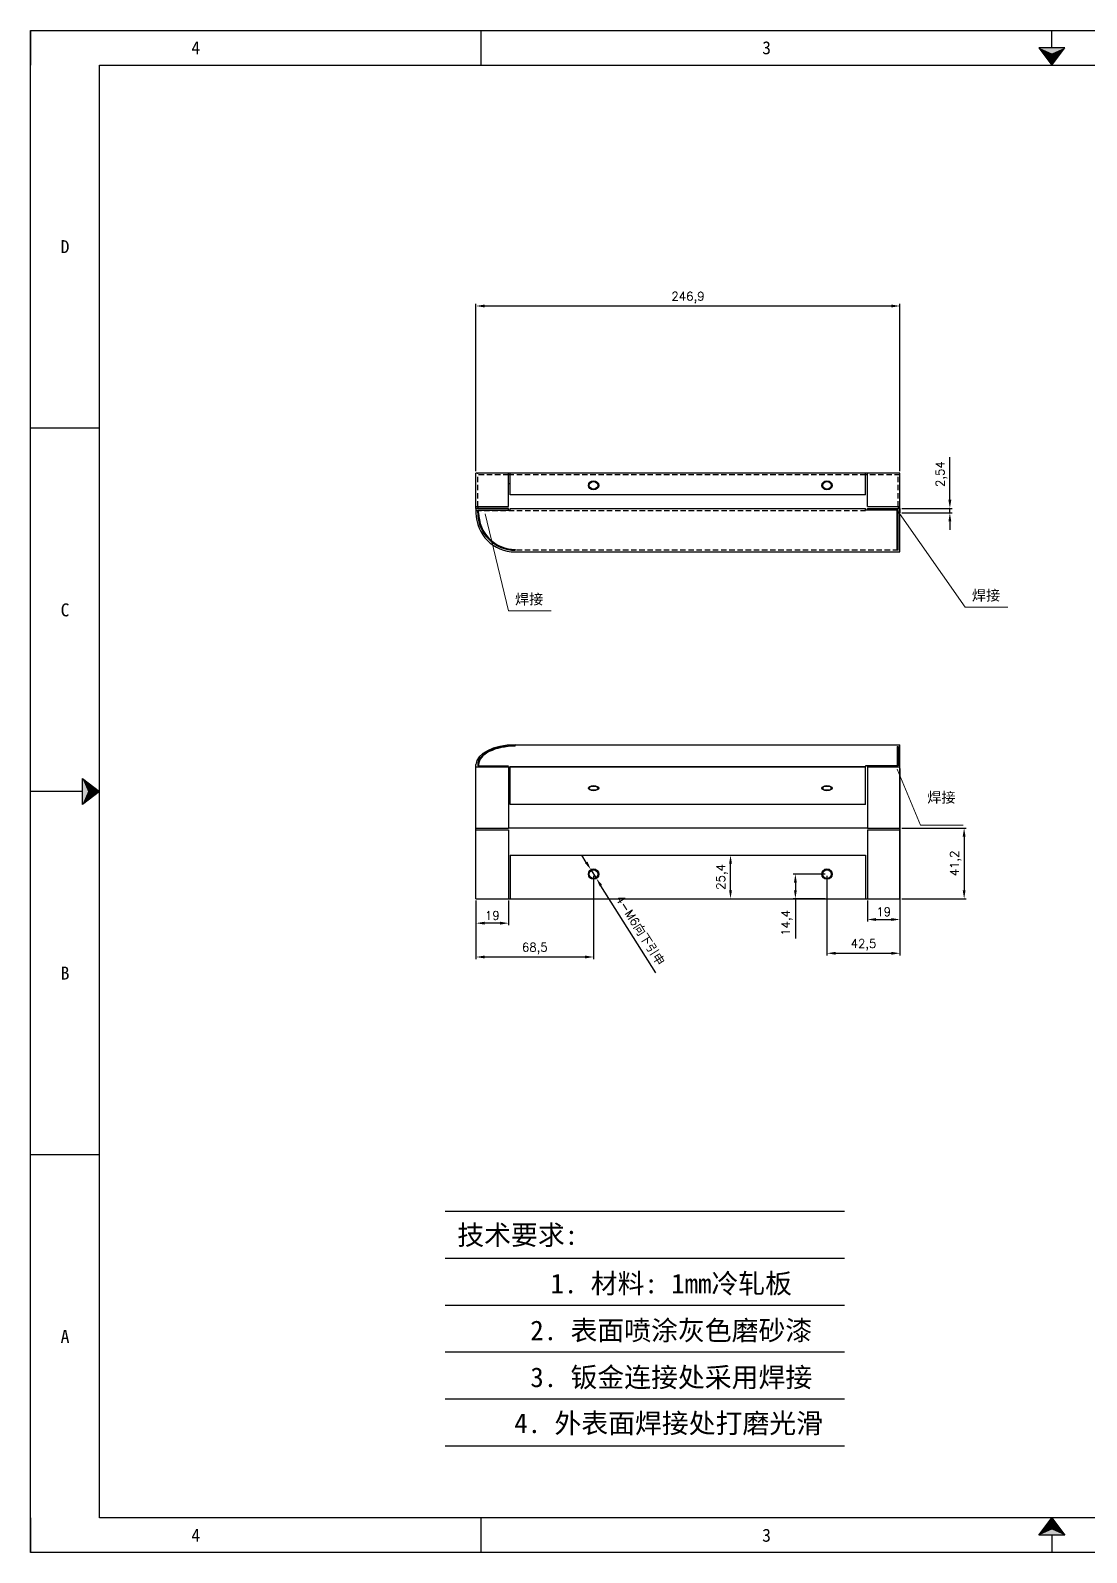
# Model space of a CAD drawing. Header units: millimetres. Extents: x -4018 to 8419, y 14505 to 19318.
# Drawn here: x -1941 to -1326, y 17540 to 18427 of the extents above; entities that cross this region are included whole.
import ezdxf
from ezdxf.enums import TextEntityAlignment as Align

# ---------------------------------------------------------------- set-up
doc = ezdxf.new("R2010")
doc.units = ezdxf.units.MM
doc.linetypes.add('DOT', pattern=[0.25, 0, -0.25])
doc.linetypes.add('HIDDEN2', pattern=[4.7625, 3.175, -1.5875])
doc.layers.add('dim', color=2, linetype='Continuous', lineweight=9)
doc.layers.add('hidden', color=3, linetype='HIDDEN2')
doc.layers.add('print', color=30, linetype='Continuous')
doc.styles.add('Dartop', font='SIMFANG.TTF')
doc.styles.add('HZ', font='SimSun.ttf')
doc.styles.add('hzHT', font='SIMHEI.TTF')
doc.styles.get("Standard").update_dxf_attribs({"font": 'txt', "bigfont": 'gbcbig.shx'})
doc.dimstyles.new('small', dxfattribs={"dimtxt": 5, "dimasz": 5, "dimexe": 1.25, "dimexo": 1, "dimgap": 2, "dimtad": 1, "dimtxsty": 'Standard', "dimcen": 2.5, "dimadec": 0, "dimazin": 0, "dimtfac": 1, "dimtmove": 0, "dimatfit": 3, "dimfxl": 1, "dimarcsym": 0})

# ---------------------------------------------------------------- blocks, each defined once
blk = doc.blocks.new('*U152')
at = {"color": 254, "linetype": 'Continuous', "extrusion": (0, 0, -1)}
for points in [[(-17, 0.333), (-16.812, 0.25), (-17, 0.5)], [(-17, 0.333), (-17, 0.5), (-17.188, 0.25)], [(-17, 0.333), (-17.188, 0.25), (-16.812, 0.25)]]:
    blk.add_solid(points, dxfattribs=at)
blk = doc.blocks.new('*U153')
at = {"color": 254, "linetype": 'Continuous'}
for points in [[(17, 21.667), (17.188, 21.75), (16.812, 21.75)], [(17, 21.667), (16.812, 21.75), (17, 21.5)], [(17, 21.667), (17, 21.5), (17.188, 21.75)]]:
    blk.add_solid(points, dxfattribs=at)
blk = doc.blocks.new('*U150')
at = {"color": 254, "linetype": 'Continuous', "extrusion": (0, 0, -1)}
for points in [[(-0.833, 11), (-0.75, 10.812), (-0.75, 11.188)], [(-0.833, 11), (-0.75, 11.188), (-1, 11)], [(-0.833, 11), (-1, 11), (-0.75, 10.812)]]:
    blk.add_solid(points, dxfattribs=at)
blk = doc.blocks.new('*D158')
at = {"layer": 'Defpoints', "color": 0}
for p in [(-1434.57, 18148.48), (-1434.57, 18145.94), (-1405.52, 18148.48)]:
    blk.add_point(p, dxfattribs=at)
at = {"layer": 'dim', "color": 0, "lineweight": -2}
for p, q in [((-1405.52, 18153.48), (-1405.52, 18178.31)), ((-1433.57, 18148.48), (-1404.27, 18148.48)), ((-1433.57, 18145.94), (-1404.27, 18145.94)), ((-1405.52, 18145.94), (-1405.52, 18148.48)), ((-1405.52, 18140.94), (-1405.52, 18135.94))]:
    blk.add_line(p, q, dxfattribs=at)
at = {"layer": 'dim', "color": 0}
for points in [[(-1406.36, 18153.48), (-1404.69, 18153.48), (-1405.52, 18148.48)], [(-1406.36, 18140.94), (-1404.69, 18140.94), (-1405.52, 18145.94)]]:
    blk.add_solid(points, dxfattribs=at)
at = {"layer": 'dim', "color": 0, "insert": (-1410.44, 18168.39), "char_height": 5, "attachment_point": 5, "rotation": 90}
blk.add_mtext('2,54', dxfattribs=at)
blk = doc.blocks.new('*D159')
at = {"layer": 'Defpoints', "color": 0}
for p in [(-1434.57, 18266.32), (-1681.47, 18169.07), (-1434.57, 18169.07)]:
    blk.add_point(p, dxfattribs=at)
at = {"layer": 'dim', "color": 0, "lineweight": -2}
for p, q in [((-1681.47, 18170.07), (-1681.47, 18267.57)), ((-1434.57, 18170.07), (-1434.57, 18267.57)), ((-1676.47, 18266.32), (-1439.57, 18266.32))]:
    blk.add_line(p, q, dxfattribs=at)
at = {"layer": 'dim', "color": 0}
for points in [[(-1676.47, 18267.15), (-1676.47, 18265.48), (-1681.47, 18266.32)], [(-1439.57, 18267.15), (-1439.57, 18265.48), (-1434.57, 18266.32)]]:
    blk.add_solid(points, dxfattribs=at)
at = {"layer": 'dim', "color": 0, "insert": (-1558.02, 18271.23), "char_height": 5, "attachment_point": 5}
blk.add_mtext('246,9', dxfattribs=at)
blk = doc.blocks.new('*D163')
at = {"layer": 'Defpoints', "color": 0}
for p in [(-1558.02, 17946.54), (-1533.26, 17946.54), (-1558.02, 17921.14)]:
    blk.add_point(p, dxfattribs=at)
at = {"layer": 'dim', "color": 0, "lineweight": -2}
for p, q in [((-1557.02, 17946.54), (-1532.01, 17946.54)), ((-1533.26, 17926.14), (-1533.26, 17941.54)), ((-1557.02, 17921.14), (-1532.01, 17921.14))]:
    blk.add_line(p, q, dxfattribs=at)
at = {"layer": 'dim', "color": 0}
for points in [[(-1534.09, 17941.54), (-1532.42, 17941.54), (-1533.26, 17946.54)], [(-1534.09, 17926.14), (-1532.42, 17926.14), (-1533.26, 17921.14)]]:
    blk.add_solid(points, dxfattribs=at)
at = {"layer": 'dim', "color": 0, "insert": (-1538.17, 17933.84), "char_height": 5, "attachment_point": 5, "rotation": 90}
blk.add_mtext('25,4', dxfattribs=at)
blk = doc.blocks.new('*D164')
at = {"layer": 'Defpoints', "color": 0}
for p in [(-1434.57, 17998.03, 67.58), (-1453.57, 17921.14), (-1434.57, 17909.07)]:
    blk.add_point(p, dxfattribs=at)
at = {"layer": 'dim', "color": 0, "lineweight": -2}
for p, q in [((-1434.57, 17997.03), (-1434.57, 17907.82)), ((-1453.57, 17920.14), (-1453.57, 17907.82)), ((-1448.57, 17909.07), (-1439.57, 17909.07))]:
    blk.add_line(p, q, dxfattribs=at)
at = {"layer": 'dim', "color": 0}
for points in [[(-1448.57, 17909.9), (-1448.57, 17908.23), (-1453.57, 17909.07)], [(-1439.57, 17909.9), (-1439.57, 17908.23), (-1434.57, 17909.07)]]:
    blk.add_solid(points, dxfattribs=at)
at = {"layer": 'dim', "color": 0, "insert": (-1444.07, 17913.57), "char_height": 5, "attachment_point": 5}
blk.add_mtext('19', dxfattribs=at)
blk = doc.blocks.new('*D165')
at = {"layer": 'Defpoints', "color": 0}
for p in [(-1681.47, 17921.14), (-1662.47, 17921.14), (-1681.47, 17906.94)]:
    blk.add_point(p, dxfattribs=at)
at = {"layer": 'dim', "color": 0, "lineweight": -2}
for p, q in [((-1681.47, 17920.14), (-1681.47, 17905.69)), ((-1662.47, 17920.14), (-1662.47, 17905.69)), ((-1667.47, 17906.94), (-1676.47, 17906.94))]:
    blk.add_line(p, q, dxfattribs=at)
at = {"layer": 'dim', "color": 0}
for points in [[(-1676.47, 17907.78), (-1676.47, 17906.11), (-1681.47, 17906.94)], [(-1667.47, 17907.78), (-1667.47, 17906.11), (-1662.47, 17906.94)]]:
    blk.add_solid(points, dxfattribs=at)
at = {"layer": 'dim', "color": 0, "insert": (-1671.97, 17911.44), "char_height": 5, "attachment_point": 5}
blk.add_mtext('19', dxfattribs=at)
blk = doc.blocks.new('*D168')
at = {"layer": 'Defpoints', "color": 0}
for p in [(-1614.57, 17938.08), (-1611.37, 17933)]:
    blk.add_point(p, dxfattribs=at)
at = {"layer": 'dim', "color": 0, "lineweight": -2}
for p, q in [((-1617.23, 17942.32), (-1619.89, 17946.55)), ((-1614.57, 17938.08), (-1611.37, 17933)), ((-1576.79, 17878), (-1608.71, 17928.77))]:
    blk.add_line(p, q, dxfattribs=at)
at = {"layer": 'dim', "color": 0}
for points in [[(-1616.52, 17942.76), (-1617.94, 17941.87), (-1614.57, 17938.08)], [(-1608.01, 17929.21), (-1609.42, 17928.33), (-1611.37, 17933)]]:
    blk.add_solid(points, dxfattribs=at)
at = {"layer": 'dim', "color": 0, "insert": (-1586.02, 17902.6), "char_height": 5, "attachment_point": 5, "rotation": 302.16103}
blk.add_mtext('4-M6{\\fSimSun|b0|i0|c134|p2;向下引申}', dxfattribs=at)
blk = doc.blocks.new('*D169')
at = {"layer": 'Defpoints', "color": 0}
for p in [(-1612.97, 17935.54), (-1681.47, 17921.14), (-1612.97, 17887.24)]:
    blk.add_point(p, dxfattribs=at)
at = {"layer": 'dim', "color": 0, "lineweight": -2}
for p, q in [((-1612.97, 17934.54), (-1612.97, 17885.99)), ((-1681.47, 17920.14), (-1681.47, 17885.99)), ((-1676.47, 17887.24), (-1617.97, 17887.24))]:
    blk.add_line(p, q, dxfattribs=at)
at = {"layer": 'dim', "color": 0}
for points in [[(-1676.47, 17888.08), (-1676.47, 17886.41), (-1681.47, 17887.24)], [(-1617.97, 17888.08), (-1617.97, 17886.41), (-1612.97, 17887.24)]]:
    blk.add_solid(points, dxfattribs=at)
at = {"layer": 'dim', "color": 0, "insert": (-1647.22, 17892.16), "char_height": 5, "attachment_point": 5}
blk.add_mtext('68,5', dxfattribs=at)
blk = doc.blocks.new('*D170')
at = {"layer": 'Defpoints', "color": 0}
for p in [(-1434.57, 17998.03, 67.58), (-1477.07, 17935.54), (-1434.57, 17889.4)]:
    blk.add_point(p, dxfattribs=at)
at = {"layer": 'dim', "color": 0, "lineweight": -2}
for p, q in [((-1434.57, 17997.03), (-1434.57, 17888.15)), ((-1477.07, 17934.54), (-1477.07, 17888.15)), ((-1472.07, 17889.4), (-1439.57, 17889.4))]:
    blk.add_line(p, q, dxfattribs=at)
at = {"layer": 'dim', "color": 0}
for points in [[(-1472.07, 17890.23), (-1472.07, 17888.57), (-1477.07, 17889.4)], [(-1439.57, 17890.23), (-1439.57, 17888.57), (-1434.57, 17889.4)]]:
    blk.add_solid(points, dxfattribs=at)
at = {"layer": 'dim', "color": 0, "insert": (-1455.82, 17894.32), "char_height": 5, "attachment_point": 5}
blk.add_mtext('42,5', dxfattribs=at)
blk = doc.blocks.new('*D171')
at = {"layer": 'Defpoints', "color": 0}
for p in [(-1477.07, 17935.54), (-1495.47, 17921.14), (-1477.07, 17921.14)]:
    blk.add_point(p, dxfattribs=at)
at = {"layer": 'dim', "color": 0, "lineweight": -2}
for p, q in [((-1478.07, 17935.54), (-1496.72, 17935.54)), ((-1495.47, 17930.54), (-1495.47, 17926.14)), ((-1478.07, 17921.14), (-1496.72, 17921.14)), ((-1495.47, 17921.14), (-1495.47, 17897.98))]:
    blk.add_line(p, q, dxfattribs=at)
at = {"layer": 'dim', "color": 0}
for points in [[(-1496.3, 17930.54), (-1494.64, 17930.54), (-1495.47, 17935.54)], [(-1496.3, 17926.14), (-1494.64, 17926.14), (-1495.47, 17921.14)]]:
    blk.add_solid(points, dxfattribs=at)
at = {"layer": 'dim', "color": 0, "insert": (-1500.39, 17907.06), "char_height": 5, "attachment_point": 5, "rotation": 90}
blk.add_mtext('14,4', dxfattribs=at)
blk = doc.blocks.new('*D174')
at = {"layer": 'Defpoints', "color": 0}
for p in [(-1434.57, 17962.34), (-1434.57, 17921.14), (-1397.22, 17921.14)]:
    blk.add_point(p, dxfattribs=at)
at = {"layer": 'dim', "color": 0, "lineweight": -2}
for p, q in [((-1433.57, 17962.34), (-1395.97, 17962.34)), ((-1397.22, 17957.34), (-1397.22, 17926.14)), ((-1433.57, 17921.14), (-1395.97, 17921.14))]:
    blk.add_line(p, q, dxfattribs=at)
at = {"layer": 'dim', "color": 0}
for points in [[(-1398.05, 17957.34), (-1396.38, 17957.34), (-1397.22, 17962.34)], [(-1398.05, 17926.14), (-1396.38, 17926.14), (-1397.22, 17921.14)]]:
    blk.add_solid(points, dxfattribs=at)
at = {"layer": 'dim', "color": 0, "insert": (-1402.13, 17941.74), "char_height": 5, "attachment_point": 5, "rotation": 90}
blk.add_mtext('41,2', dxfattribs=at)

msp = doc.modelspace()

# ---------------------------------------------------------------- linework, layer by layer
at = {"color": 0, "linetype": 'DOT'}
for p, q in [((-1940.905, 18426.779), (-681.319, 18426.779)), ((-1940.905, 17560.585), (-1940.905, 18406.634)), ((-681.319, 17540.441), (-1940.905, 17540.441))]:
    msp.add_line(p, q, dxfattribs=at)
at = {"color": 0}
for p, q in [((-1940.905, 18426.779), (-1940.905, 18406.634)), ((-1940.905, 18426.779), (-1940.905, 18426.779)), ((-1678.448, 18406.634), (-1678.448, 18426.779)), ((-1346.072, 18416.706), (-1346.072, 18426.779)), ((-1900.617, 17560.585), (-1900.617, 18406.634)), ((-1900.617, 18406.634), (-701.463, 18406.634)), ((-1900.617, 18195.122), (-1940.905, 18195.122)), ((-1910.689, 17983.61), (-1940.905, 17983.61)), ((-1900.617, 17772.098), (-1940.905, 17772.098)), ((-1940.905, 17560.585), (-1940.905, 17540.441)), ((-701.463, 17560.585), (-1900.617, 17560.585)), ((-1678.448, 17540.441), (-1678.448, 17560.585)), ((-1346.072, 17550.513), (-1346.072, 17540.441)), ((-1940.905, 17540.441), (-1940.905, 17540.441))]:
    msp.add_line(p, q, dxfattribs=at)
for p, q in [((-1434.571, 18169.074), (-1681.471, 18169.074)), ((-1681.471, 18148.476), (-1681.471, 18169.074)), ((-1662.471, 18149.476), (-1662.471, 18169.074)), ((-1661.471, 18168.074), (-1662.471, 18168.074)), ((-1661.471, 18162.724), (-1662.471, 18162.724)), ((-1661.471, 18156.374), (-1661.471, 18169.074)), ((-1454.571, 18156.374), (-1454.571, 18169.074)), ((-1453.571, 18168.074), (-1454.571, 18168.074)), ((-1453.571, 18149.476), (-1453.571, 18169.074)), ((-1434.571, 18148.476), (-1434.571, 18169.074)), ((-1434.571, 18123.076), (-1434.571, 18169.074)), ((-1454.571, 18156.374), (-1661.471, 18156.374)), ((-1681.471, 18149.476), (-1662.471, 18149.476)), ((-1681.471, 18148.476), (-1662.471, 18148.476)), ((-1681.471, 18148.476), (-1681.471, 18145.936)), ((-1662.471, 18148.476), (-1681.471, 18148.476)), ((-1680.471, 18149.476), (-1680.471, 18148.476)), ((-1680.471, 18145.936), (-1680.471, 18147.476)), ((-1680.471, 18147.476), (-1662.471, 18147.476)), ((-1680.471, 18145.936), (-1680.471, 18147.476)), ((-1679.911, 18145.936), (-1679.911, 18147.476)), ((-1662.471, 18147.476), (-1662.471, 18148.476)), ((-1662.471, 18147.476), (-1661.471, 18147.476)), ((-1661.471, 18148.476), (-1454.571, 18148.476)), ((-1661.471, 18147.476), (-1661.471, 18148.476)), ((-1454.571, 18147.476), (-1454.571, 18148.476)), ((-1453.571, 18147.476), (-1454.571, 18147.476)), ((-1453.571, 18149.476), (-1434.571, 18149.476)), ((-1453.571, 18148.476), (-1434.571, 18148.476)), ((-1453.571, 18147.476), (-1453.571, 18148.476)), ((-1435.571, 18147.476), (-1453.571, 18147.476)), ((-1436.132, 18124.076), (-1436.132, 18147.476)), ((-1435.571, 18149.476), (-1435.571, 18148.476)), ((-1435.571, 18145.936), (-1435.571, 18147.476)), ((-1435.571, 18124.076), (-1435.571, 18147.476)), ((-1434.571, 18148.476), (-1434.571, 18145.936)), ((-1658.611, 18124.576), (-1658.611, 18124.076)), ((-1658.611, 18123.076), (-1434.571, 18123.076)), ((-1681.471, 17921.143), (-1681.471, 17998.026)), ((-1662.471, 17998.026), (-1662.471, 17962.343)), ((-1454.571, 17998.026), (-1661.471, 17998.026)), ((-1661.471, 17976.026), (-1661.471, 17998.026)), ((-1454.571, 17976.026), (-1454.571, 17998.026)), ((-1453.571, 17998.026), (-1453.571, 17962.343)), ((-1434.571, 17921.143), (-1434.571, 17998.026)), ((-1434.571, 17921.143), (-1434.571, 17998.026)), ((-1454.571, 17976.026), (-1661.471, 17976.026)), ((-1681.471, 17962.343), (-1662.471, 17962.343)), ((-1681.471, 17961.343), (-1662.471, 17961.343)), ((-1453.571, 17962.343), (-1662.471, 17962.343)), ((-1662.471, 17961.343), (-1662.471, 17921.143)), ((-1453.571, 17962.343), (-1434.571, 17962.343)), ((-1453.571, 17961.343), (-1434.571, 17961.343)), ((-1453.571, 17961.343), (-1453.571, 17921.143)), ((-1661.471, 17946.543), (-1661.471, 17921.143)), ((-1661.471, 17946.543), (-1454.571, 17946.543)), ((-1454.571, 17946.543), (-1454.571, 17921.143)), ((-1681.471, 17921.143), (-1434.571, 17921.143))]:
    msp.add_line(p, q)
at = {"extrusion": (0, 0.866025, 0.5)}
for p, q in [((-1658.611, 18010.726, -21.997), (-1434.571, 18010.726, -21.997)), ((-1434.571, 17998.026), (-1434.571, 18010.726, -21.997)), ((-1658.611, 18009.976, -20.698), (-1658.611, 18010.226, -21.131)), ((-1436.132, 18009.726, -20.265), (-1436.132, 17998.526, -0.866)), ((-1436.132, 18009.726, -21.997), (-1435.571, 18009.726, -21.997)), ((-1435.571, 18009.726, -20.265), (-1435.571, 17998.526, -0.866)), ((-1681.471, 17998.026), (-1681.471, 17999.296, -2.2)), ((-1680.471, 17999.296, -2.2), (-1680.471, 17998.526, -0.866)), ((-1680.471, 17999.296, -2.2), (-1680.471, 17998.526, -0.866)), ((-1680.471, 17998.526, -0.866), (-1662.471, 17998.526, -0.866)), ((-1679.911, 17999.296, -2.2), (-1679.911, 17998.526, -0.866)), ((-1454.571, 17998.526, -0.866), (-1454.571, 17998.026)), ((-1453.571, 17998.526, -0.866), (-1454.571, 17998.526, -0.866)), ((-1435.571, 17998.526, -0.866), (-1453.571, 17998.526, -0.866)), ((-1453.571, 17998.526, -0.866), (-1453.571, 17998.026)), ((-1435.571, 17999.296, -2.2), (-1435.571, 17998.526, -0.866))]:
    msp.add_line(p, q, dxfattribs=at)
at = {"extrusion": (0, 1, 2.22045e-16)}
for p, q in [((-1681.471, 17998.026, -2.2), (-1681.471, 17998.026, 67.583)), ((-1434.571, 17998.026, -2.2), (-1434.571, 17998.026, 67.583))]:
    msp.add_line(p, q, dxfattribs=at)
at = {"extrusion": (0, 0.5, 0.866025)}
msp.add_line((-1681.471, 17998.026), (-1454.571, 17998.026), dxfattribs=at)
at = {"extrusion": (0, -0.5, 0.866025)}
msp.add_line((-1453.571, 17998.026), (-1434.571, 17998.026), dxfattribs=at)
at = {"color": 0}
for points in [[(-1346.072, 18406.634), (-1338.518, 18416.706), (-1353.626, 18416.706), (-1346.072, 18406.634)], [(-1900.617, 17983.61), (-1910.689, 17976.056), (-1910.689, 17991.164), (-1900.617, 17983.61)], [(-1346.072, 17560.585), (-1338.518, 17550.513), (-1353.626, 17550.513), (-1346.072, 17560.585)]]:
    msp.add_lwpolyline(points, close=True, dxfattribs=at)
at = {"extrusion": (0, -0.5, 0.866025)}
for centre, radius in [((-1612.971, 15728.644, -9080.937), 3), ((-1612.971, 15728.644, -9080.937), 2.5), ((-1477.071, 15728.644, -9080.937), 3), ((-1477.071, 15728.644, -9080.937), 2.5)]:
    msp.add_circle(centre, radius, dxfattribs=at)
at = {"extrusion": (3.3896e-13, -0.866025, 0.5)}
for centre, radius in [((-1612.971, 8992.778, -15575.949), 3), ((-1612.971, 8992.778, -15575.949), 2.5), ((-1477.071, 8992.778, -15575.949), 3), ((-1477.071, 8992.778, -15575.949), 2.5)]:
    msp.add_circle(centre, radius, dxfattribs=at)
for centre, radius in [((-1612.971, 17935.543), 3), ((-1612.971, 17935.543), 2.5), ((-1477.071, 17935.543), 3), ((-1477.071, 17935.543), 2.5)]:
    msp.add_circle(centre, radius)
for centre, radius, start, end in [((-1658.611, 18145.936), 22.86, 180, 270), ((-1658.611, 18145.936), 21.86, 180, 270.000775), ((-1658.611, 18145.936), 21.86, 180, 270.000775), ((-1658.611, 18145.876), 21.3, 179.838603, 270)]:
    msp.add_arc(centre, radius, start, end)
at = {"extrusion": (0, 0.866025, 0.5)}
for centre, radius, start, end in [((1658.611, -9001.553, 15586.748), 22.86, 270, 0), ((1658.611, -9001.553, 15586.748), 21.86, 269.999225, 0), ((1658.611, -9001.553, 15586.748), 21.86, 269.999225, 0), ((1658.611, -9001.613, 15586.748), 21.3, 270, 0.161397)]:
    msp.add_arc(centre, radius, start, end, dxfattribs=at)
at = {"layer": 'Defpoints'}
for p, q in [((-1699.409, 17739.141), (-1466.89, 17739.141)), ((-1699.409, 17711.841), (-1466.89, 17711.841)), ((-1699.409, 17711.841), (-1466.89, 17711.841)), ((-1699.409, 17684.541), (-1466.89, 17684.541)), ((-1699.409, 17657.241), (-1466.89, 17657.241)), ((-1699.409, 17629.941), (-1466.89, 17629.941)), ((-1699.409, 17602.641), (-1466.89, 17602.641))]:
    msp.add_line(p, q, dxfattribs=at)
at = {"layer": 'dim'}
for p, q in [((-1676.169, 18145.233, 22.86), (-1662.594, 18088.749)), ((-1436.132, 18147.476), (-1396.556, 18090.992, -22.86)), ((-1396.556, 18090.992, -22.86), (-1371.74, 18090.992, -22.86)), ((-1662.594, 18088.749), (-1637.777, 18088.749)), ((-1436.132, 17996.572), (-1422.556, 17964.015, -22.86)), ((-1422.556, 17964.015, -22.86), (-1397.74, 17964.015, -22.86))]:
    msp.add_line(p, q, dxfattribs=at)
at = {"layer": 'hidden'}
for p, q in [((-1662.471, 18168.074), (-1681.471, 18168.074)), ((-1680.471, 18149.476), (-1680.471, 18169.074)), ((-1454.571, 18168.074), (-1661.471, 18168.074)), ((-1434.571, 18168.074), (-1453.571, 18168.074)), ((-1435.571, 18149.476), (-1435.571, 18168.074)), ((-1681.471, 18147.206), (-1454.571, 18147.206)), ((-1435.571, 18124.076), (-1658.611, 18124.076))]:
    msp.add_line(p, q, dxfattribs=at)
at = {"layer": 'print'}
msp.add_lwpolyline([(-1940.905, 18426.779), (-661.175, 18426.779), (-661.175, 17540.441), (-1940.905, 17540.441)], close=True, dxfattribs=at)

# ---------------------------------------------------------------- block references
at = {"color": 0, "linetype": 'Continuous', "xscale": 40.28805309813855, "yscale": 40.28805309843684, "zscale": 40.28805309843723}
for name, p in [('*U153', (-2030.969, 17540.441)), ('*U150', (-1940.905, 17540.441)), ('*U152', (-2030.969, 17540.441))]:
    msp.add_blockref(name, p, dxfattribs=at)

# ---------------------------------------------------------------- texts
at = {"color": 0}
for s, height, style, p in [('4', 7.554, 'Dartop', (-1844.637, 18416.706)), ('3', 7.554, 'Dartop', (-1512.26, 18416.706)), ('D', 7.554, 'Dartop', (-1920.761, 18300.878)), ('焊接', 6.0432, 'hzHT', (-1650.493, 18095.597)), ('焊接', 6.0432, 'hzHT', (-1384.456, 18097.84, -22.86)), ('C', 7.554, 'Dartop', (-1920.761, 18089.366)), ('焊接', 6.0432, 'hzHT', (-1410.456, 17980.163, -22.86)), ('B', 7.554, 'Dartop', (-1920.761, 17877.854)), ('A', 7.554, 'Dartop', (-1920.761, 17666.342)), ('4', 7.554, 'Dartop', (-1844.637, 17550.513)), ('3', 7.554, 'Dartop', (-1512.26, 17550.513))]:
    msp.add_text(s, height=height, dxfattribs=dict(at, style=style)).set_placement(p, align=Align.MIDDLE_CENTER)
at = {"style": 'HZ'}
for s, p in [('技术要求:', (-1657.182, 17725.363)), ('     1. 材料: 1mm冷轧板', (-1587.248, 17697.12)), ('     2. 表面喷涂灰色磨砂漆', (-1587.248, 17669.82)), ('     3. 钣金连接处采用焊接', (-1587.248, 17642.52)), ('     4. 外表面焊接处打磨光滑', (-1588.794, 17615.766))]:
    msp.add_text(s, height=11.466, dxfattribs=at).set_placement(p, align=Align.MIDDLE_CENTER)

# ---------------------------------------------------------------- dimensions: what is measured, and where the dimension line sits
at = {"layer": 'dim'}
for base, p1, p2, picture, middle in [((-1434.571, 18266.317), (-1681.471, 18169.074), (-1434.571, 18169.074), '*D159', (-1558.021, 18271.234)), ((-1434.571, 17889.401), (-1477.071, 17935.543), (-1434.571, 17998.026, 67.583), '*D170', (-1455.821, 17894.317)), ((-1434.571, 17909.067), (-1453.571, 17921.143), (-1434.571, 17998.026, 67.583), '*D164', (-1444.071, 17913.567)), ((-1612.971, 17887.245), (-1681.471, 17921.143), (-1612.971, 17935.543), '*D169', (-1647.221, 17892.162)), ((-1681.471, 17906.945), (-1662.471, 17921.143), (-1681.471, 17921.143), '*D165', (-1671.971, 17911.445))]:
    dim = msp.add_linear_dim(base=base, p1=p1, p2=p2, dimstyle='small', override={"dimpost": '\\X'}, dxfattribs=at)
    dim.commit()
    dim.dimension.update_dxf_attribs({"geometry": picture, "text_midpoint": middle})
for base, p1, p2, picture, middle in [((-1405.524, 18148.476), (-1434.571, 18145.936), (-1434.571, 18148.476), '*D158', (-1410.44, 18168.393)), ((-1533.257, 17946.543), (-1558.021, 17921.143), (-1558.021, 17946.543), '*D163', (-1538.174, 17933.843)), ((-1495.47, 17921.143), (-1477.071, 17935.543), (-1477.071, 17921.143), '*D171', (-1500.386, 17907.06))]:
    dim = msp.add_linear_dim(base=base, p1=p1, p2=p2, angle=90, dimstyle='small', override={"dimpost": '\\X'}, dxfattribs=at)
    dim.commit()
    dim.dimension.update_dxf_attribs({"geometry": picture, "text_midpoint": middle})
dim = msp.add_linear_dim(base=(-1397.218, 17921.143), p1=(-1434.571, 17962.343), p2=(-1434.571, 17921.143), angle=90, dimstyle='small', override={"dimpost": '\\X'}, dxfattribs=at)
dim.commit()
dim.dimension.update_dxf_attribs({"geometry": '*D174', "text_midpoint": (-1397.218, 17941.743), "dimtype": 160})
dim = msp.add_diameter_dim_2p(p1=(-1614.568, 17938.083), p2=(-1611.375, 17933.004), text='4-M6{\\fSimSun|b0|i0|c134|p2;向下引申}', dimstyle='small', override={"dimpost": '\\X'}, dxfattribs=at)
dim.commit()
dim.dimension.update_dxf_attribs({"geometry": '*D168', "text_midpoint": (-1590.491, 17899.791), "dimtype": 163})

doc.saveas('drawing.dxf')
